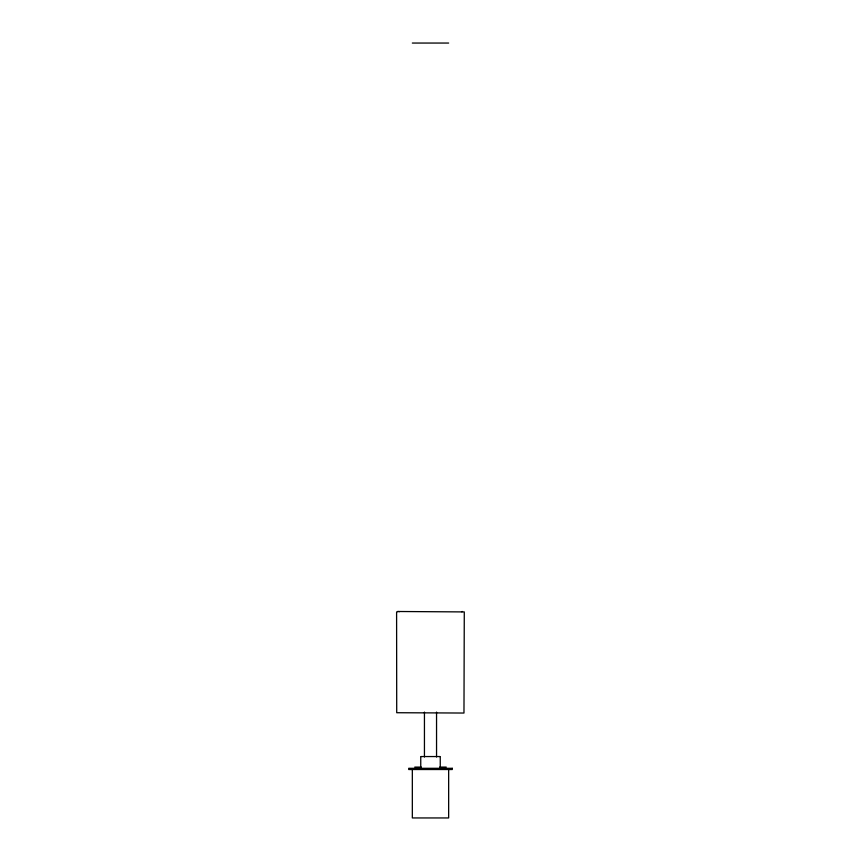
<?xml version="1.0" encoding="UTF-8"?>
<svg xmlns="http://www.w3.org/2000/svg" width="861" height="861" viewBox="0 0 861 861"><rect width="100%" height="100%" fill="white"/><g stroke="black" fill="none" stroke-linecap="round" stroke-linejoin="round"><path stroke-width="1.29" d="M424.441 757.002L424.441 712.09M436.549 757.002L436.549 712.09M461.744 611.74L462.346 611.493M412.333 43.05L448.656 43.05M421.072 756.55L439.928 756.55M414.754 767.097L421.32 767.097M439.68 767.097L446.235 767.097M398.654 611.493L399.256 611.74M448.656 769.519L448.656 817.95L412.333 817.95L412.333 769.519M440.251 767.926L440.251 757.25A1.345 1.335 -90 0 0 440.208 756.905M420.749 767.926L420.749 757.25A1.345 1.335 -90 0 1 420.792 756.905M396.598 612.343L396.717 712.725L463.971 713.037L464.283 611.923L397.448 611.493L396.598 612.343M452.294 768.303L408.706 768.303L408.706 769.519L452.294 769.519L452.294 768.303"/></g></svg>
